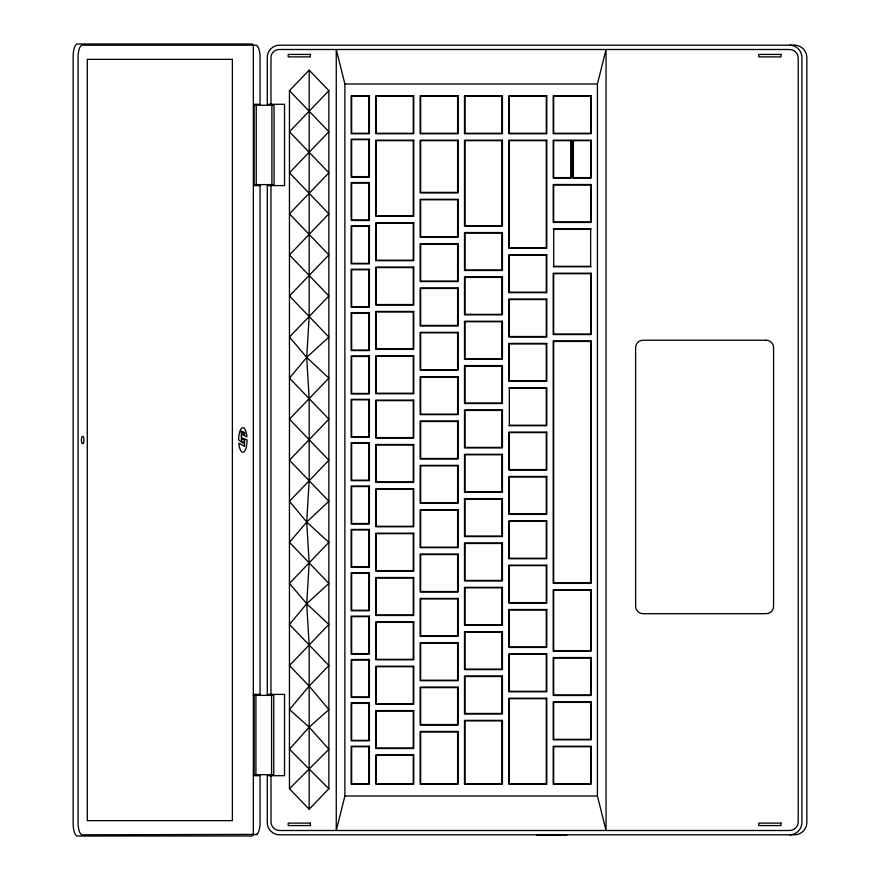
<?xml version="1.0" encoding="UTF-8"?>
<svg xmlns="http://www.w3.org/2000/svg" width="880" height="880" viewBox="0 0 880 880"><rect width="100%" height="100%" fill="white"/><g stroke="black" fill="none" stroke-linecap="round" stroke-linejoin="round"><path stroke-width="1.32" d="M344.883 796.015L336.259 830.5L336.259 49.5L344.883 83.985L344.883 796.015L597.421 796.015L606.045 830.5L606.045 49.5L597.421 83.985L597.421 796.015M289.454 90.662L309.166 70.136L328.867 90.662L328.867 788.722L309.166 809.248L289.454 788.722L289.454 90.662L328.867 131.725L289.454 172.788L328.867 213.851L289.454 254.914L328.867 295.977L289.454 337.04L306.702 357.379L328.867 378.103L289.454 419.166L328.867 460.218L289.454 501.281L306.713 522.071L328.867 542.344L289.454 583.407L306.713 603.724L328.867 624.47L289.454 665.533L309.166 686.07L328.867 709.588L309.166 727.133L289.454 749.265L328.867 788.722M328.867 90.662L289.454 131.725L328.867 172.788L289.454 213.851L328.867 254.914L289.454 295.977L328.867 337.04L306.702 357.379L289.454 378.103L328.867 419.166L289.454 460.218L328.867 501.281L306.713 522.071L289.454 542.344L328.867 583.407L306.713 603.724L289.454 624.47L328.867 665.533L309.166 686.07L289.454 709.588L309.166 727.133L328.867 749.265L289.454 788.722M260.051 694.397L254.177 694.397L254.177 775.698L260.051 775.698L260.051 822.492A12.32 4.191 90 0 1 256.938 834.394L82.258 834.812A12.32 4.191 90 0 1 78.067 822.492L78.067 57.508A12.32 4.191 90 0 1 82.258 45.188L255.849 45.188A12.32 4.191 90 0 1 260.051 57.508L260.051 104.28L254.177 104.28L254.177 185.592L260.051 185.592L260.051 694.397L255.684 695.156M255.849 834.812L256.938 834.394M256.212 185.471L255.662 185.328M255.662 694.65L256.256 694.496L253.825 694.738M566.632 834.812L537.064 834.812M344.883 83.985L597.421 83.985M253.649 105.27L274.054 105.27L274.054 184.602L253.649 184.602M553.19 228.855L591.14 228.855M553.19 266.794L591.14 266.794M508.849 387.772L546.788 387.772L546.788 425.711L508.849 425.711M253.341 695.376L273.746 695.376L273.746 774.708L253.341 774.708M537.064 835.054L566.632 835.065M256.003 185.504L253.825 185.24M255.684 184.822L260.051 185.592M309.166 70.136L309.166 316.503L306.702 357.379L309.166 398.629L309.166 480.755L306.713 522.071L309.166 562.881L306.713 603.724L309.166 645.007L309.166 809.248M271.898 105.27L271.898 184.602M271.579 695.376L271.579 774.708M270.974 104.28L270.974 57.508A8.008 8.008 0 0 1 278.982 49.5L789.591 49.5A8.624 8.624 0 0 1 798.215 58.124L798.215 822.492A8.646 8.646 0 0 1 789.591 830.5L279.598 830.5A8.624 8.624 0 0 1 271.018 822.492L270.974 775.698M270.974 185.592L270.974 694.397M256.234 105.27L256.234 184.602M255.915 695.376L255.915 774.708M253.341 45.188L253.341 834.812M789.591 834.812A12.32 12.32 0 0 0 801.911 822.492L801.911 57.508A12.32 12.32 0 0 0 789.591 45.188M253.583 834.35A12.353 4.202 -90 0 1 253.088 835.054M252.571 835.582A12.353 4.202 -90 0 1 251.482 836L77.363 836A12.353 4.202 -90 0 1 73.161 823.647L73.161 56.353A12.353 4.202 90 0 1 77.363 44L251.482 44A12.353 4.202 -90 0 1 252.571 44.418M253.088 44.946A12.353 4.202 -90 0 1 253.583 45.65M794.519 45.188L279.598 45.188A12.32 12.32 0 0 0 267.278 57.508L267.278 104.28L284.526 104.28L284.526 185.592L267.278 185.592L267.278 694.397L284.526 694.397L284.526 775.698L267.278 775.698L267.278 822.492A12.32 12.32 0 0 0 279.598 834.812L794.519 834.812A12.32 12.32 0 0 0 806.839 822.492L806.839 57.508A12.32 12.32 0 0 0 794.519 45.188M310.398 54.428L288.222 54.428L288.222 56.892L310.398 56.892L310.398 54.428M780.967 54.428L758.791 54.428L758.791 56.892L780.967 56.892L780.967 54.428M232.375 59.345L87.296 59.345L87.296 820.644L232.375 820.644L232.375 59.345M369.402 95.81L351.164 95.81L351.164 133.76L369.402 133.76L369.402 95.81M413.754 95.821L375.804 95.821L375.804 133.749L413.754 133.749L413.754 95.821M458.084 95.81L420.145 95.81L420.145 133.76L458.084 133.76L458.084 95.81M502.436 95.81L464.508 95.81L464.508 133.771L502.436 133.771L502.436 95.81M546.788 95.81L508.849 95.81L508.849 133.76L546.788 133.76L546.788 95.81M591.14 95.81L553.19 95.81L553.19 133.76L591.14 133.76L591.14 95.81M368.907 96.305L351.659 96.305L351.659 133.265L368.907 133.265L368.907 96.305M413.259 96.305L376.299 96.305L376.299 133.265L413.259 133.265L413.259 96.305M457.6 96.305L420.651 96.305L420.651 133.265L457.6 133.265L457.6 96.305M501.952 96.305L464.992 96.305L464.992 133.265L501.952 133.265L501.952 96.305M546.293 96.305L509.344 96.305L509.344 133.265L546.293 133.265L546.293 96.305M590.645 96.305L553.685 96.305L553.685 133.265L590.645 133.265L590.645 96.305M369.402 139.172L351.164 139.172L351.164 177.122L369.402 177.122L369.402 139.172M368.907 139.667L351.659 139.667L351.659 176.627L368.907 176.627L368.907 139.667M413.754 140.162L375.804 140.162L375.804 216.337L413.754 216.337L413.754 140.162M458.084 140.173L420.145 140.173L420.145 192.896L458.084 192.896L458.084 140.173M502.436 140.162L464.508 140.162L464.508 226.149L502.436 226.149L502.436 140.162M546.788 140.162L508.849 140.162L508.849 248.325L546.788 248.325L546.788 140.162M571.428 140.162L553.19 140.162L553.19 178.101L571.428 178.101L571.428 140.162M591.14 140.162L572.902 140.162L572.902 178.101L591.14 178.101L591.14 140.162M413.259 140.657L376.299 140.657L376.299 215.853L413.259 215.853L413.259 140.657M457.6 140.657L420.651 140.657L420.651 192.39L457.6 192.39L457.6 140.657M501.952 140.657L464.992 140.657L464.992 225.654L501.952 225.654L501.952 140.657M546.293 140.657L509.344 140.657L509.344 247.83L546.293 247.83L546.293 140.657M570.933 140.657L553.685 140.657L553.685 177.606L570.933 177.606L570.933 140.657M590.645 140.657L573.397 140.657L573.397 177.606L590.645 177.606L590.645 140.657M369.402 182.534L351.164 182.534L351.164 220.484L369.402 220.484L369.402 182.534M368.907 183.029L351.659 183.029L351.659 219.989L368.907 219.989L368.907 183.029M591.14 184.514L553.19 184.514L553.19 222.453L591.14 222.453L591.14 184.514M590.645 184.998L553.685 184.998L553.685 221.958L590.645 221.958L590.645 184.998M458.084 199.298L420.145 199.298L420.145 237.237L458.084 237.237L458.084 199.298M457.6 199.782L420.651 199.782L420.651 236.742L457.6 236.742L457.6 199.782M413.754 222.75L375.804 222.75L375.804 260.689L413.754 260.689L413.754 222.75M413.259 223.245L376.299 223.245L376.299 260.194L413.259 260.194L413.259 223.245M369.402 225.896L351.164 225.896L351.164 263.846L369.402 263.846L369.402 225.896M368.907 226.391L351.659 226.391L351.659 263.351L368.907 263.351L368.907 226.391M590.645 229.35L553.685 229.35L553.685 266.31L590.645 266.31L590.645 229.35M502.436 232.562L464.508 232.562L464.508 270.49L502.436 270.49L502.436 232.562M501.952 233.046L464.992 233.046L464.992 270.006L501.952 270.006L501.952 233.046M458.084 243.65L420.145 243.65L420.145 281.578L458.084 281.578L458.084 243.65M457.6 244.134L420.651 244.134L420.651 281.094L457.6 281.094L457.6 244.134M546.788 254.727L508.849 254.727L508.849 292.666L546.788 292.666L546.788 254.727M546.293 255.222L509.344 255.222L509.344 292.171L546.293 292.171L546.293 255.222M413.754 267.102L375.804 267.102L375.804 305.052L413.754 305.052L413.754 267.102M413.259 267.586L376.299 267.586L376.299 304.546L413.259 304.546L413.259 267.586M369.402 269.258L351.164 269.258L351.164 307.208L369.402 307.208L369.402 269.258M368.907 269.753L351.659 269.753L351.659 306.713L368.907 306.713L368.907 269.753M591.14 273.207L553.19 273.207L553.19 334.554L591.14 334.554L591.14 273.207M590.645 273.702L553.685 273.702L553.685 334.059L590.645 334.059L590.645 273.702M502.436 276.903L464.508 276.903L464.508 314.842L502.436 314.842L502.436 276.903M501.952 277.398L464.992 277.398L464.992 314.347L501.952 314.347L501.952 277.398M458.084 287.98L420.145 287.98L420.145 325.941L458.084 325.941L458.084 287.98M457.6 288.475L420.651 288.475L420.651 325.435L457.6 325.435L457.6 288.475M546.788 299.079L508.849 299.079L508.849 337.018L546.788 337.018L546.788 299.079M546.293 299.563L509.344 299.563L509.344 336.523L546.293 336.523L546.293 299.563M413.754 311.443L375.804 311.443L375.804 349.382L413.754 349.382L413.754 311.443M413.259 311.938L376.299 311.938L376.299 348.898L413.259 348.898L413.259 311.938M369.402 312.62L351.164 312.62L351.164 350.57L369.402 350.57L369.402 312.62M368.907 313.115L351.659 313.115L351.659 350.075L368.907 350.075L368.907 313.115M502.436 321.244L464.508 321.244L464.508 359.194L502.436 359.194L502.436 321.244M501.952 321.739L464.992 321.739L464.992 358.699L501.952 358.699L501.952 321.739M458.084 332.332L420.145 332.332L420.145 370.271L458.084 370.271L458.084 332.332M457.6 332.827L420.651 332.827L420.651 369.787L457.6 369.787L457.6 332.827M766.183 340.219L642.994 340.219A7.392 7.392 0 0 0 635.613 347.611L635.613 606.298A7.392 7.392 0 0 0 642.994 613.69L766.183 613.69A7.392 7.392 0 0 0 773.575 606.298L773.575 347.611A7.392 7.392 0 0 0 766.183 340.219M591.14 340.956L553.19 340.956L553.19 583.385L591.14 583.385L591.14 340.956M590.645 341.451L553.685 341.451L553.685 582.901L590.645 582.901L590.645 341.451M546.788 343.42L508.849 343.42L508.849 381.359L546.788 381.359L546.788 343.42M546.293 343.915L509.344 343.915L509.344 380.875L546.293 380.875L546.293 343.915M413.754 355.795L375.804 355.795L375.804 393.745L413.754 393.745L413.754 355.795M369.402 355.982L351.164 355.982L351.164 393.932L369.402 393.932L369.402 355.982M413.259 356.279L376.299 356.279L376.299 393.239L413.259 393.239L413.259 356.279M368.907 356.477L351.659 356.477L351.659 393.437L368.907 393.437L368.907 356.477M502.436 365.585L464.508 365.585L464.508 403.546L502.436 403.546L502.436 365.585M501.952 366.091L464.992 366.091L464.992 403.04L501.952 403.04L501.952 366.091M458.084 376.684L420.145 376.684L420.145 414.623L458.084 414.623L458.084 376.684M457.6 377.179L420.651 377.179L420.651 414.128L457.6 414.128L457.6 377.179M546.293 388.256L509.344 388.256L509.344 425.216L546.293 425.216L546.293 388.256M369.402 399.344L351.164 399.344L351.164 437.294L369.402 437.294L369.402 399.344M368.907 399.839L351.659 399.839L351.659 436.799L368.907 436.799L368.907 399.839M413.754 400.114L375.804 400.114L375.804 438.075L413.754 438.075L413.754 400.114M413.259 400.631L376.299 400.631L376.299 437.591L413.259 437.591L413.259 400.631M502.436 409.926L464.508 409.926L464.508 447.898L502.436 447.898L502.436 409.926M501.952 410.432L464.992 410.432L464.992 447.392L501.952 447.392L501.952 410.432M458.084 421.025L420.145 421.025L420.145 458.975L458.084 458.975L458.084 421.025M457.6 421.52L420.651 421.52L420.651 458.48L457.6 458.48L457.6 421.52M546.788 432.113L508.849 432.113L508.849 470.063L546.788 470.063L546.788 432.113M546.293 432.608L509.344 432.608L509.344 469.568L546.293 469.568L546.293 432.608M369.402 442.706L351.164 442.706L351.164 480.656L369.402 480.656L369.402 442.706M368.907 443.201L351.659 443.201L351.659 480.161L368.907 480.161L368.907 443.201M413.754 444.499L375.804 444.499L375.804 482.416L413.754 482.416L413.754 444.499M413.259 444.983L376.299 444.983L376.299 481.932L413.259 481.932L413.259 444.983M502.436 454.289L464.508 454.289L464.508 492.239L502.436 492.239L502.436 454.289M501.952 454.784L464.992 454.784L464.992 491.744L501.952 491.744L501.952 454.784M458.084 465.366L420.145 465.366L420.145 503.316L458.084 503.316L458.084 465.366M457.6 465.872L420.651 465.872L420.651 502.821L457.6 502.821L457.6 465.872M546.788 476.465L508.849 476.465L508.849 514.404L546.788 514.404L546.788 476.465M546.293 476.96L509.344 476.96L509.344 513.909L546.293 513.909L546.293 476.96M369.402 486.068L351.164 486.068L351.164 524.018L369.402 524.018L369.402 486.068M368.907 486.563L351.659 486.563L351.659 523.523L368.907 523.523L368.907 486.563M413.754 488.829L375.804 488.829L375.804 526.779L413.754 526.779L413.754 488.829M413.259 489.324L376.299 489.324L376.299 526.284L413.259 526.284L413.259 489.324M502.436 498.63L464.508 498.63L464.508 536.58L502.436 536.58L502.436 498.63M501.952 499.125L464.992 499.125L464.992 536.085L501.952 536.085L501.952 499.125M458.084 509.718L420.145 509.718L420.145 547.668L458.084 547.668L458.084 509.718M457.6 510.213L420.651 510.213L420.651 547.173L457.6 547.173L457.6 510.213M546.788 520.806L508.849 520.806L508.849 558.756L546.788 558.756L546.788 520.806M546.293 521.301L509.344 521.301L509.344 558.261L546.293 558.261L546.293 521.301M369.402 529.43L351.164 529.43L351.164 567.38L369.402 567.38L369.402 529.43M368.907 529.925L351.659 529.925L351.659 566.885L368.907 566.885L368.907 529.925M413.754 533.17L375.804 533.17L375.804 571.131L413.754 571.131L413.754 533.17M413.259 533.676L376.299 533.676L376.299 570.625L413.259 570.625L413.259 533.676M502.436 542.993L464.508 542.993L464.508 580.932L502.436 580.932L502.436 542.993M501.952 543.477L464.992 543.477L464.992 580.437L501.952 580.437L501.952 543.477M458.084 554.081L420.145 554.081L420.145 592.02L458.084 592.02L458.084 554.081M457.6 554.565L420.651 554.565L420.651 591.525L457.6 591.525L457.6 554.565M546.788 565.158L508.849 565.158L508.849 603.097L546.788 603.097L546.788 565.158M546.293 565.653L509.344 565.653L509.344 602.602L546.293 602.602L546.293 565.653M369.402 572.792L351.164 572.792L351.164 610.742L369.402 610.742L369.402 572.792M368.907 573.287L351.659 573.287L351.659 610.247L368.907 610.247L368.907 573.287M413.754 577.522L375.804 577.522L375.804 615.472L413.754 615.472L413.754 577.522M413.259 578.017L376.299 578.017L376.299 614.977L413.259 614.977L413.259 578.017M502.436 587.323L464.508 587.323L464.508 625.262L502.436 625.262L502.436 587.323M501.952 587.829L464.992 587.829L464.992 624.778L501.952 624.778L501.952 587.829M591.14 589.798L553.19 589.798L553.19 651.145L591.14 651.145L591.14 589.798M590.645 590.293L553.685 590.293L553.685 650.65L590.645 650.65L590.645 590.293M458.084 598.422L420.145 598.422L420.145 636.372L458.084 636.372L458.084 598.422M457.6 598.906L420.651 598.906L420.651 635.866L457.6 635.866L457.6 598.906M546.788 609.51L508.849 609.51L508.849 647.449L546.788 647.449L546.788 609.51M546.293 609.994L509.344 609.994L509.344 646.954L546.293 646.954L546.293 609.994M369.402 616.154L351.164 616.154L351.164 654.104L369.402 654.104L369.402 616.154M368.907 616.649L351.659 616.649L351.659 653.609L368.907 653.609L368.907 616.649M413.754 621.885L375.804 621.885L375.804 659.813L413.754 659.813L413.754 621.885M413.259 622.369L376.299 622.369L376.299 659.329L413.259 659.329L413.259 622.369M502.436 631.664L464.508 631.664L464.508 669.614L502.436 669.614L502.436 631.664M501.952 632.17L464.992 632.17L464.992 669.13L501.952 669.13L501.952 632.17M458.084 642.763L420.145 642.763L420.145 680.713L458.084 680.713L458.084 642.763M457.6 643.258L420.651 643.258L420.651 680.218L457.6 680.218L457.6 643.258M546.788 653.851L508.849 653.851L508.849 691.79L546.788 691.79L546.788 653.851M546.293 654.346L509.344 654.346L509.344 691.306L546.293 691.306L546.293 654.346M591.14 657.547L553.19 657.547L553.19 695.486L591.14 695.486L591.14 657.547M590.645 658.042L553.685 658.042L553.685 695.002L590.645 695.002L590.645 658.042M369.402 659.516L351.164 659.516L351.164 697.466L369.402 697.466L369.402 659.516M368.907 660.011L351.659 660.011L351.659 696.971L368.907 696.971L368.907 660.011M413.754 666.226L375.804 666.226L375.804 704.154L413.754 704.154L413.754 666.226M413.259 666.721L376.299 666.721L376.299 703.67L413.259 703.67L413.259 666.721M502.436 676.016L464.508 676.016L464.508 713.966L502.436 713.966L502.436 676.016M501.952 676.522L464.992 676.522L464.992 713.471L501.952 713.471L501.952 676.522M458.084 687.104L420.145 687.104L420.145 725.043L458.084 725.043L458.084 687.104M457.6 687.61L420.651 687.61L420.651 724.559L457.6 724.559L457.6 687.61M546.788 698.203L508.849 698.203L508.849 784.19L546.788 784.19L546.788 698.203M546.293 698.698L509.344 698.698L509.344 783.695L546.293 783.695L546.293 698.698M591.14 701.899L553.19 701.899L553.19 739.838L591.14 739.838L591.14 701.899M590.645 702.394L553.685 702.394L553.685 739.343L590.645 739.343L590.645 702.394M369.402 702.878L351.164 702.878L351.164 740.828L369.402 740.828L369.402 702.878M368.907 703.373L351.659 703.373L351.659 740.333L368.907 740.333L368.907 703.373M413.754 710.567L375.804 710.567L375.804 748.517L413.754 748.517L413.754 710.567M413.259 711.062L376.299 711.062L376.299 748.022L413.259 748.022L413.259 711.062M502.436 720.379L464.508 720.379L464.508 784.19L502.436 784.19L502.436 720.379M501.952 720.863L464.992 720.863L464.992 783.695L501.952 783.695L501.952 720.863M458.084 731.456L420.145 731.456L420.145 784.19L458.084 784.19L458.084 731.456M457.6 731.951L420.651 731.951L420.651 783.695L457.6 783.695L457.6 731.951M369.402 746.24L351.164 746.24L351.164 784.19L369.402 784.19L369.402 746.24M591.14 746.24L553.19 746.24L553.19 784.19L591.14 784.19L591.14 746.24M368.907 746.735L351.659 746.735L351.659 783.695L368.907 783.695L368.907 746.735M590.645 746.735L553.685 746.735L553.685 783.695L590.645 783.695L590.645 746.735M413.754 754.875L375.804 754.875L375.804 784.19L413.754 784.19L413.754 754.875M413.259 755.359L376.299 755.359L376.299 783.695L413.259 783.695L413.259 755.359M310.398 823.108L288.222 823.108L288.222 825.572L310.398 825.572L310.398 823.108M780.967 823.108L758.791 823.108L758.791 825.572L780.967 825.572L780.967 823.108M244.574 440.242L241.296 438.9L241.296 442.112L238.667 439.989A12.32 4.191 90 0 1 242.308 427.779A12.32 4.191 90 0 1 246.906 436.799L244.574 435.765L244.574 432.476L241.296 431.123L241.296 437.503L247.049 439.989A12.32 4.191 -90 0 1 243.397 452.21A12.32 4.191 -90 0 1 238.81 443.179L244.574 446.402L244.574 443.938L242.099 442.552L242.099 441.32L244.574 442.706L244.574 440.242M243.639 435.358L241.978 434.621L241.978 432.157L243.639 432.916L243.639 435.358M83.567 442.607A3.696 1.254 -90 0 0 83.006 436.425A3.696 1.254 -90 0 0 81.466 440.946A3.696 1.254 -90 0 0 83.567 442.607"/></g></svg>
